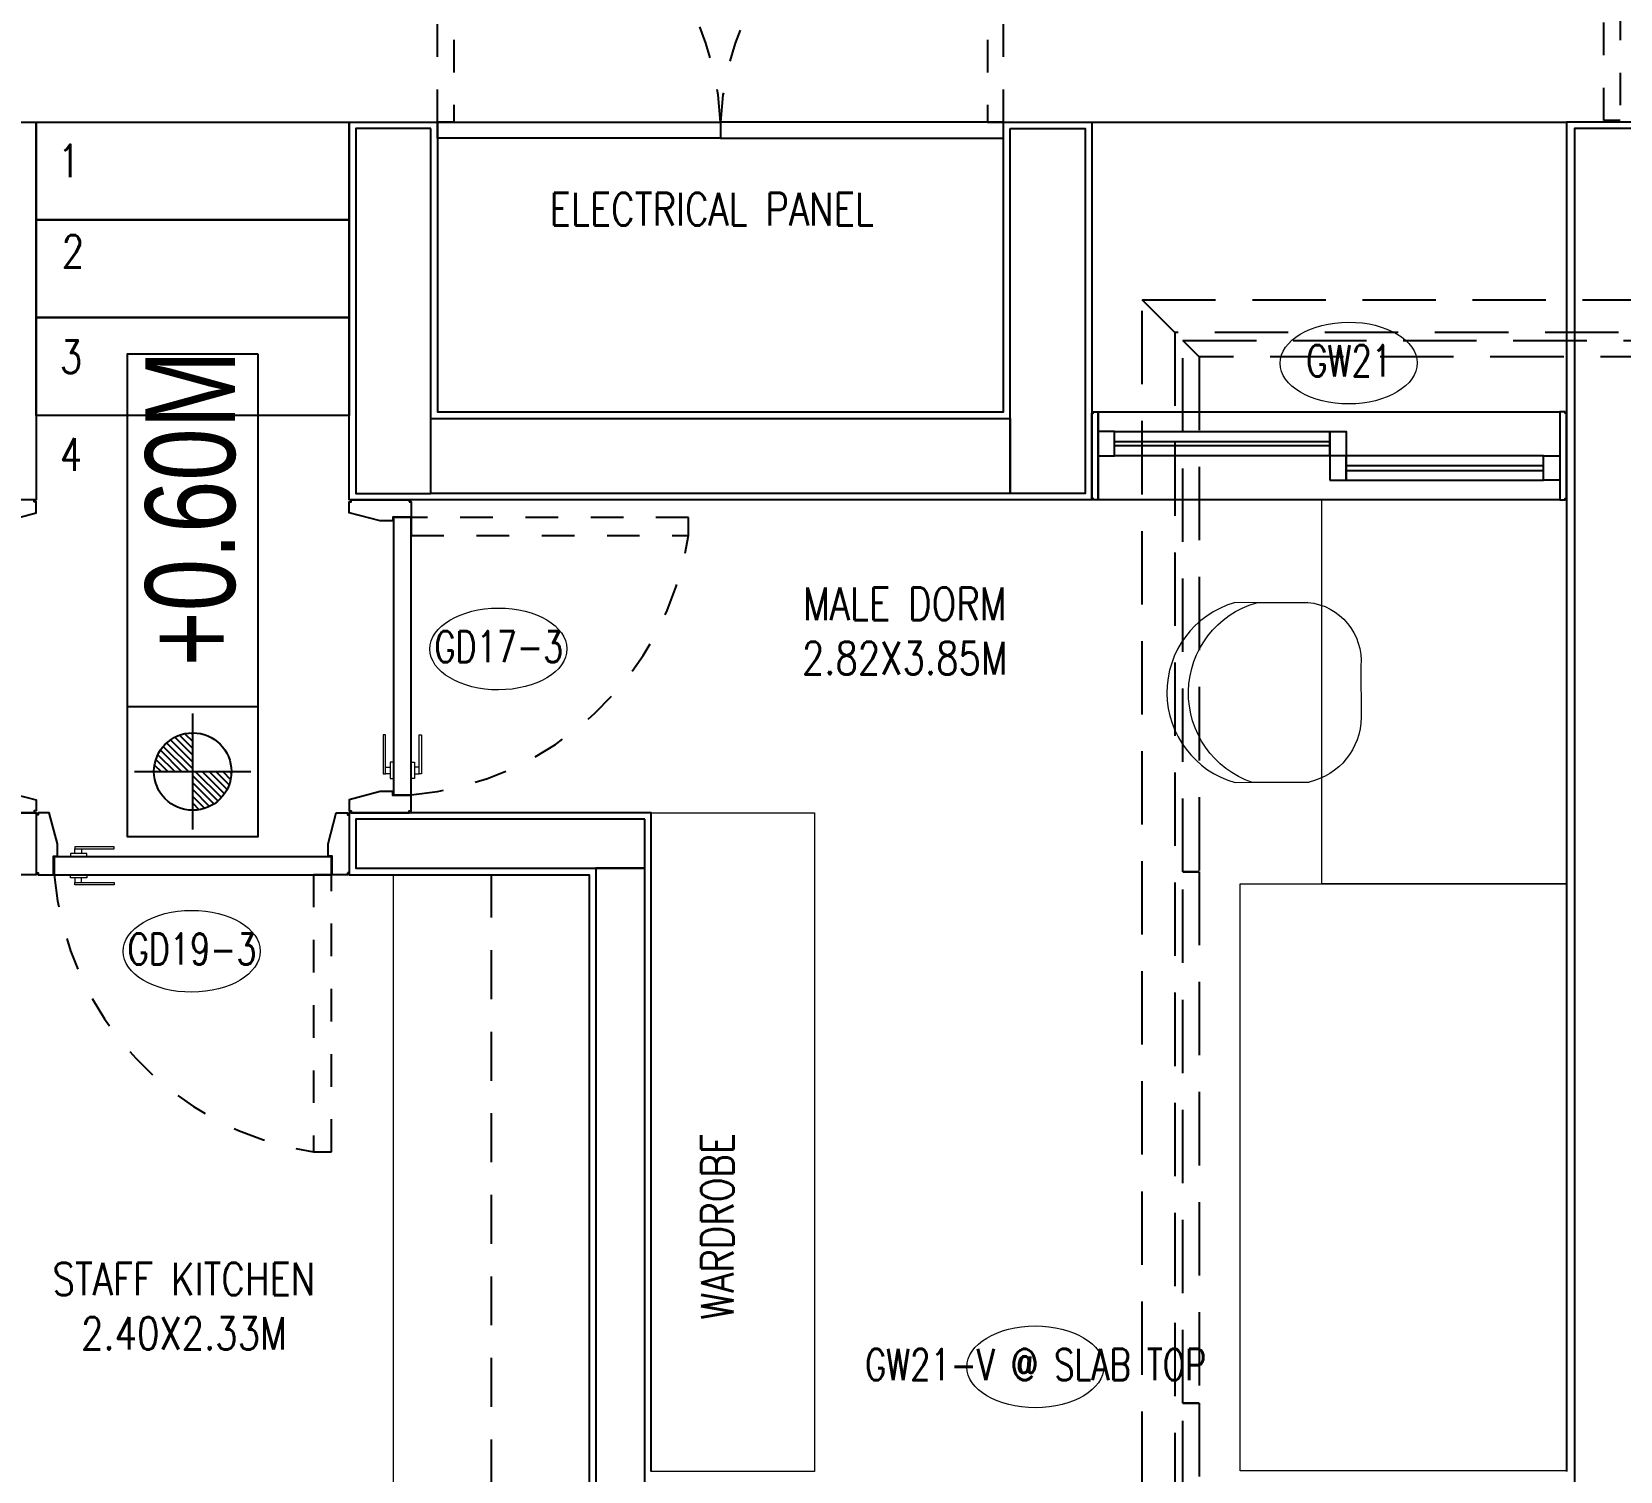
# Model space of a CAD drawing. Header units: metres. Extents: x 42 to 199, y -121 to 268.
# Drawn here: x 81.992 to 86.861, y -56.591 to -52.176 of the extents above; entities that cross this region are included whole.
import ezdxf
from ezdxf.enums import TextEntityAlignment as Align

# ---------------------------------------------------------------- set-up
doc = ezdxf.new("R2010")
doc.units = ezdxf.units.M
doc.header["$LTSCALE"] = 0.3
doc.linetypes.add('HIDDEN', pattern=[0.375, 0.25, -0.125])
doc.layers.get('0').update_dxf_attribs({"color": 8})
for name, color, linetype in [('A-Anno-Symb 1', 8, 'Continuous'), ('A-DWV', 8, 'Continuous'), ('A-ELEVATION 3', 8, 'Continuous'), ('A-Glass', 8, 'Continuous'), ('A-Hidden-Above', 8, 'HIDDEN'), ('A-TEXT ARCHITECURAL', 8, 'Continuous'), ('A-Wall-Full', 8, 'Continuous'), ('A-Wall-Plst', 8, 'Continuous')]:
    doc.layers.add(name, color=color, linetype=linetype)
for name, color, linetype, lineweight in [('A-DOOR TAGS', 8, 'Continuous', 9), ('A-Furniture', 8, 'Continuous', 0), ('DA HOUSE ARCH LAYOUT', 8, 'Continuous', 9), ('ELEVATION 3', 8, 'Continuous', 13)]:
    doc.layers.add(name, color=color, linetype=linetype, lineweight=lineweight)
doc.styles.add('ROMANS', font='romans.shx', dxfattribs={"width": 0.8, "height": 0.5})
doc.styles.add('RomanS-Narrow', font='romans.shx', dxfattribs={"width": 0.75})
doc.styles.get("Standard").update_dxf_attribs({"font": 'arial.ttf'})

# ---------------------------------------------------------------- blocks, each defined once
blk = doc.blocks.new('Lvl')
h = blk.add_hatch()
h.set_pattern_fill('ANSI31', color=256, scale=0.1, style=0)
h.set_pattern_definition([(45, (380.198235, 215.844595), (-0.00883883476, 0.00883883476), [])])
h.paths.add_polyline_path([(0, 0.1), (0, 0), (0.1, 0, 0.414214)])
h.paths.add_polyline_path([(0, 0), (-0.1, 0, 0.414214), (0, -0.1)])
for p, q in [((0, 0.15), (0, -0.15)), ((-0.15, 0), (0.15, 0))]:
    blk.add_line(p, q)
blk.add_circle((0, 0), 0.1)
blk = doc.blocks.new('Level legend')
at = {"color": 8}
blk.add_line((0.5127, 0.414), (0.5127, 0.0295), dxfattribs=at)
blk.add_lwpolyline([(1.5525, 0.0295), (0.1282, 0.0295), (0.1282, 0.414), (1.5525, 0.414)], close=True, dxfattribs=at)
at = {"color": 1, "xscale": 1.141501531389003, "yscale": 1.141501531389003, "zscale": 1.141501531389003}
blk.add_blockref('Lvl', (0.3205, 0.2217), dxfattribs=at)
blk.add_attdef('+48.00', text='', height=0.2667).set_placement((1.0699, 0.2347), align=Align.MIDDLE_CENTER)
blk = doc.blocks.new('FK_R_BLR_FINAL FLOOR PLANS_24.09.2020$0$Door Legend-flat-46')
at = {"color": 8, "linetype": 'ByBlock'}
blk.add_ellipse((-0.0021, 0.106), major_axis=(0.21, 0.0004), ratio=0.597277, start_param=-3.141592653589793, end_param=3.141592653589793, dxfattribs=at)
blk = doc.blocks.new('*U144')
at = {"color": 8}
for points in [[(3.1608, -0.025), (3.2108, -0.025), (3.2108, 0.05), (3.1608, 0.05)], [(3.2108, 0.05), (3.2108, -0.025), (3.8708, -0.025), (3.8708, 0.05)], [(3.9208, -0.025), (3.8708, -0.025), (3.8708, 0.05), (3.9208, 0.05)]]:
    blk.add_lwpolyline(points, close=True, dxfattribs=at)
at = {"layer": 'A-Glass', "color": 8}
blk.add_lwpolyline([(3.2108, 0.0195), (3.2108, 0.0055), (3.8708, 0.0055), (3.8708, 0.0195)], close=True, dxfattribs=at)
blk = doc.blocks.new('*U122')
at = {"color": 8}
for points in [[(3.2108, -0.025), (3.2608, -0.025), (3.2608, 0.05), (3.2108, 0.05)], [(3.2608, 0.05), (3.2608, -0.025), (3.8658, -0.025), (3.8658, 0.05)], [(3.9158, -0.025), (3.8658, -0.025), (3.8658, 0.05), (3.9158, 0.05)]]:
    blk.add_lwpolyline(points, close=True, dxfattribs=at)
at = {"layer": 'A-Glass', "color": 8}
blk.add_lwpolyline([(3.2608, 0.0195), (3.2608, 0.0055), (3.8658, 0.0055), (3.8658, 0.0195)], close=True, dxfattribs=at)
blk = doc.blocks.new('zw$4B53')
at = {"color": 8}
blk.add_lwpolyline([(0.4203, -0.0011), (0.4203, -0.0011), (0.4116, 0.2396, 0.413054), (0.1029, 0.4735), (-0.1369, 0.4648, 0.347123), (-0.4279, 0.2091), (-0.4183, -0.0554, 0.733409)], format="xyb", close=True, dxfattribs=at)
blk.add_lwpolyline([(0.4116, 0.2396), (0.4241, -0.1052, -0.753413), (-0.4154, -0.1357), (-0.4279, 0.2091)], format="xyb", dxfattribs=at)
blk = doc.blocks.new('HANDLE DOOR')
for points in [[(-51948.5, 3519.8), (-51828.5, 3519.8), (-51828.5, 3526.5), (-51948.5, 3526.5)], [(-51814.5, 3550.6), (-51864.5, 3550.6), (-51864.5, 3540.6), (-51814.5, 3540.6)], [(-51828.5, 3526.5), (-51849, 3526.5), (-51849, 3540.6), (-51828.5, 3540.6)]]:
    blk.add_lwpolyline(points, close=True)
blk = doc.blocks.new('SCREEN')
at = {"layer": 'A-Hidden-Above', "color": 8, "ltscale": 3}
for points in [[(185.4461, -181.6803), (185.3461, -181.7699), (185.3461, -152.8231), (185.446, -152.9231)], [(209.756, -152.8231), (209.756, -152.9231), (185.446, -152.9231), (185.3461, -152.8231)], [(186.9755, -152.9981), (185.521, -152.9982), (185.471, -152.9482), (186.9755, -152.9481)], [(185.521, -152.9982), (185.521, -154.5777), (185.471, -154.5777), (185.471, -152.9482)], [(185.471, -156.2071), (185.471, -154.5777), (185.521, -154.5777), (185.521, -156.2071)], [(185.471, -157.8366), (185.471, -156.2071), (185.521, -156.2071), (185.521, -157.8366)]]:
    blk.add_lwpolyline(points, close=True, dxfattribs=at)
blk.add_lwpolyline([(209.756, -153.523), (209.756, -152.9231), (185.446, -152.9231), (185.446, -172.9831), (193.436, -172.9831), (193.436, -168.9831)], dxfattribs=at)
blk = doc.blocks.new('DA HOUSE ARCH LAYOUT')
at = {"layer": 'A-DWV', "color": 8, "linetype": 'Continuous'}
for points in [[(-13.9106, 8.175), (-13.0427, 8.175), (-13.0427, 8.125), (-13.9106, 8.125)], [(-12.1748, 8.175), (-13.0427, 8.175), (-13.0427, 8.125), (-12.1748, 8.125)], [(-15.3306, 6.9632), (-15.2736, 6.9632), (-15.2736, 6.9512), (-15.2356, 6.9512), (-15.1406, 6.9762), (-15.1406, 7.0102), (-15.1466, 7.0102), (-15.1466, 7.0162), (-15.3246, 7.0162), (-15.3246, 7.0102), (-15.3306, 7.0102)], [(-13.9966, 7.0107), (-13.9906, 7.0107), (-13.9906, 6.9637), (-14.0476, 6.9637), (-14.0476, 6.9517), (-14.0856, 6.9517), (-14.1806, 6.9767), (-14.1806, 7.0107), (-14.1746, 7.0107), (-14.1746, 7.0167), (-13.9966, 7.0167)], [(-14.0456, 6.9617), (-14.0456, 6.1117), (-13.9906, 6.1117), (-13.9906, 6.9617)], [(-15.3246, 6.0622), (-15.3306, 6.0622), (-15.3306, 6.1092), (-15.2736, 6.1092), (-15.2736, 6.1212), (-15.2356, 6.1212), (-15.1406, 6.0962), (-15.1406, 6.0622), (-15.1466, 6.0622), (-15.1466, 6.0562), (-15.3246, 6.0562)], [(-13.9906, 6.1097), (-14.0476, 6.1097), (-14.0476, 6.1217), (-14.0856, 6.1217), (-14.1806, 6.0967), (-14.1806, 6.0627), (-14.1746, 6.0627), (-14.1746, 6.0567), (-13.9966, 6.0567), (-13.9966, 6.0627), (-13.9906, 6.0627)], [(-15.0876, 5.8667), (-15.0876, 5.9237), (-15.0756, 5.9237), (-15.0756, 5.9617), (-15.1006, 6.0567), (-15.1346, 6.0567), (-15.1346, 6.0507), (-15.1406, 6.0507), (-15.1406, 5.8727), (-15.1346, 5.8727), (-15.1346, 5.8667)], [(-14.1866, 5.8727), (-14.1866, 5.8667), (-14.2336, 5.8667), (-14.2336, 5.9237), (-14.2456, 5.9237), (-14.2456, 5.9617), (-14.2206, 6.0567), (-14.1866, 6.0567), (-14.1866, 6.0507), (-14.1806, 6.0507), (-14.1806, 5.8727)], [(-14.2356, 5.9217), (-15.0856, 5.9217), (-15.0856, 5.8667), (-14.2356, 5.8667)]]:
    blk.add_lwpolyline(points, close=True, dxfattribs=at)
at = {"layer": 'A-ELEVATION 3', "color": 8}
blk.add_line((-11.9048, 8.175), (-10.4497, 8.175), dxfattribs=at)
for points in [[(-15.1406, 8.175), (-14.1806, 8.175), (-14.1806, 7.875), (-15.1406, 7.875)], [(-15.1406, 7.875), (-14.1806, 7.875), (-14.1806, 7.575), (-15.1406, 7.575)], [(-15.1406, 7.575), (-14.1806, 7.575), (-14.1806, 7.275), (-15.1406, 7.275)], [(-11.8848, 7.2862), (-10.4697, 7.2862), (-10.4697, 7.0162), (-11.8848, 7.0162)]]:
    blk.add_lwpolyline(points, close=True, dxfattribs=at)
for points in [[(-11.9008, 7.2862), (-11.8848, 7.2862), (-11.8848, 7.0162), (-11.9008, 7.0162), (-11.9008, 7.0202), (-11.9048, 7.0202), (-11.9048, 7.2822), (-11.9008, 7.2822), (-11.9008, 7.2862)], [(-10.4537, 7.2862), (-10.4697, 7.2862), (-10.4697, 7.0162), (-10.4537, 7.0162), (-10.4537, 7.0202), (-10.4497, 7.0202), (-10.4497, 7.2822), (-10.4537, 7.2822), (-10.4537, 7.2862)]]:
    blk.add_lwpolyline(points, dxfattribs=at)
at = {"layer": 'A-Furniture', "color": 8}
for points in [[(-10.4498, 7.0162), (-10.4498, 5.8385), (-11.1998, 5.8385), (-11.1998, 7.0162)], [(-13.4449, 2.985), (-14.0449, 2.985), (-14.0449, 5.8667), (-13.4449, 5.8667)], [(-11.4501, 4.0385), (-11.4501, 5.8385), (-10.4501, 5.8385), (-10.4501, 4.0385)]]:
    blk.add_lwpolyline(points, close=True, dxfattribs=at)
at = {"layer": 'A-Hidden-Above', "color": 8}
for points in [[(-10.3348, 9.5262), (-10.2848, 9.5262), (-10.2848, 8.18), (-10.3348, 8.18)], [(-13.9106, 8.175), (-13.9106, 9.0272), (-13.8606, 9.0272), (-13.8606, 8.175)], [(-12.1748, 8.175), (-12.1748, 9.0272), (-12.2248, 9.0272), (-12.2248, 8.175)], [(-14.2906, 5.8667), (-14.2906, 5.0167), (-14.2356, 5.0167), (-14.2356, 5.8667)]]:
    blk.add_lwpolyline(points, close=True, dxfattribs=at)
at = {"layer": 'A-Hidden-Above', "color": 8, "ltscale": 2}
blk.add_lwpolyline([(-13.7449, 5.8667), (-13.4449, 5.8667), (-13.4449, 2.985), (-13.7449, 2.985)], close=True, dxfattribs=at)
at = {"layer": 'A-Hidden-Above', "color": 8}
for centre, radius, start, end in [((-13.9375, 8.1348), 0.8957, 2.5743, 85.0775), ((-12.1479, 8.1348), 0.8957, 94.9225, 177.4257), ((-14.1483, 5.9465), 0.9407, 184.8704, 261.2998)]:
    blk.add_arc(centre, radius, start, end, dxfattribs=at)
at = {"layer": 'A-Wall-Full', "color": 8, "ltscale": 0.25}
blk.add_lwpolyline([(-13.9306, 8.155), (-14.1606, 8.155), (-14.1606, 7.0362), (-13.9306, 7.0362)], close=True, dxfattribs=at)
at = {"layer": 'A-Wall-Full', "color": 8}
for points in [[(-12.1548, 8.155), (-11.9248, 8.155), (-11.9248, 7.0362), (-12.1548, 7.0362)], [(-10.425, -3.745), (-10.625, -3.745), (-10.625, -3.975), (-4.285, -3.975), (-4.285, -3.745), (-10.195, -3.745), (-10.1949, 2.235), (-8.7949, 2.235), (-8.7949, 2.4662), (-10.1949, 2.4662), (-10.1949, 6.075), (-8.7949, 6.075), (-8.7949, 6.305), (-10.1948, 6.305), (-10.1948, 8.155), (-10.4247, 8.155)], [(-13.9306, 7.2662), (-12.1548, 7.2662), (-12.1548, 7.0362), (-13.9306, 7.0362)], [(-13.2749, 6.0367), (-14.1606, 6.0367), (-14.1606, 5.8867), (-13.2749, 5.8867)], [(-13.4249, 2.4662), (-13.2749, 2.4662), (-13.2749, 5.8867), (-13.4249, 5.8867)]]:
    blk.add_lwpolyline(points, close=True, dxfattribs=at)
at = {"layer": 'A-Wall-Plst', "color": 8}
blk.add_lwpolyline([(-16.1396, 6.0567), (-15.1406, 6.0567), (-15.1406, 5.8667), (-15.9496, 5.8667)], dxfattribs=at)
for points in [[(-15.4106, 8.175), (-15.1406, 8.175), (-15.1406, 7.0162), (-15.4106, 7.0162)], [(-14.1806, 7.0162), (-14.1806, 8.175), (-13.9106, 8.175), (-13.9106, 7.2862), (-12.1748, 7.2862), (-12.1748, 8.175), (-11.9048, 8.175), (-11.9048, 7.0162)]]:
    blk.add_lwpolyline(points, close=True, dxfattribs=at)
at = {"layer": 'ELEVATION 3', "color": 8}
for points in [[(-15.1406, 7.0112), (-15.1456, 7.0112), (-15.1456, 7.0152), (-15.1406, 7.0152), (-15.1406, 7.0162), (-15.1466, 7.0162), (-15.1466, 7.0102), (-15.1406, 7.0102)], [(-14.1806, 7.0117), (-14.1756, 7.0117), (-14.1756, 7.0157), (-14.1806, 7.0157), (-14.1806, 7.0167), (-14.1746, 7.0167), (-14.1746, 7.0107), (-14.1806, 7.0107)], [(-13.9906, 7.0117), (-13.9956, 7.0117), (-13.9956, 7.0157), (-13.9906, 7.0157), (-13.9906, 7.0167), (-13.9966, 7.0167), (-13.9966, 7.0107), (-13.9906, 7.0107)], [(-15.1406, 6.0612), (-15.1456, 6.0612), (-15.1456, 6.0572), (-15.1406, 6.0572), (-15.1406, 6.0562), (-15.1466, 6.0562), (-15.1466, 6.0622), (-15.1406, 6.0622)], [(-15.1356, 6.0567), (-15.1356, 6.0517), (-15.1396, 6.0517), (-15.1396, 6.0567), (-15.1406, 6.0567), (-15.1406, 6.0507), (-15.1346, 6.0507), (-15.1346, 6.0567)], [(-14.1856, 6.0567), (-14.1856, 6.0517), (-14.1816, 6.0517), (-14.1816, 6.0567), (-14.1806, 6.0567), (-14.1806, 6.0507), (-14.1866, 6.0507), (-14.1866, 6.0567)], [(-14.1806, 6.0617), (-14.1756, 6.0617), (-14.1756, 6.0577), (-14.1806, 6.0577), (-14.1806, 6.0567), (-14.1746, 6.0567), (-14.1746, 6.0627), (-14.1806, 6.0627)], [(-13.9906, 6.0617), (-13.9956, 6.0617), (-13.9956, 6.0577), (-13.9906, 6.0577), (-13.9906, 6.0567), (-13.9966, 6.0567), (-13.9966, 6.0627), (-13.9906, 6.0627)], [(-15.1356, 5.8667), (-15.1356, 5.8717), (-15.1396, 5.8717), (-15.1396, 5.8667), (-15.1406, 5.8667), (-15.1406, 5.8727), (-15.1346, 5.8727), (-15.1346, 5.8667)], [(-14.1856, 5.8667), (-14.1856, 5.8717), (-14.1816, 5.8717), (-14.1816, 5.8667), (-14.1806, 5.8667), (-14.1806, 5.8727), (-14.1866, 5.8727), (-14.1866, 5.8667)]]:
    blk.add_lwpolyline(points, close=True, dxfattribs=at)
at = {"layer": 'A-Anno-Symb 1', "color": 8}
ref = blk.add_blockref('Level legend', (-14.43, 5.8496), dxfattribs=dict(at, xscale=1.040212785638243, yscale=1.040212785638243, zscale=1.040212785638243, rotation=90))
ref.add_attrib('+90', '+0.60M', dxfattribs={"layer": '0', "height": 0.275, "rotation": 90, "width": 0.75}).set_placement((-14.6685, 6.9909), align=Align.MIDDLE_CENTER)
at = {"layer": 'A-DOOR TAGS', "color": 8}
ref = blk.add_blockref('FK_R_BLR_FINAL FLOOR PLANS_24.09.2020$0$Door Legend-flat-46', (-11.1149, 7.3298), dxfattribs=at)
ref.add_attrib('D1', 'GW21', dxfattribs={"layer": '0', "height": 0.096, "style": 'RomanS-Narrow', "width": 0.75}).set_placement((-11.116, 7.4429, 0), align=Align.MIDDLE)
ref = blk.add_blockref('FK_R_BLR_FINAL FLOOR PLANS_24.09.2020$0$Door Legend-flat-46', (-13.7214, 6.453), dxfattribs=at)
ref.add_attrib('D1', 'GD17-3', dxfattribs={"layer": '0', "height": 0.096, "style": 'RomanS-Narrow', "width": 0.75}).set_placement((-13.7225, 6.5661, 0), align=Align.MIDDLE)
ref = blk.add_blockref('FK_R_BLR_FINAL FLOOR PLANS_24.09.2020$0$Door Legend-flat-46', (-14.6616, 5.5259), dxfattribs=at)
ref.add_attrib('D1', 'GD19-3', dxfattribs={"layer": '0', "height": 0.096, "style": 'RomanS-Narrow', "width": 0.75}).set_placement((-14.6626, 5.6389, 0), align=Align.MIDDLE)
ref = blk.add_blockref('FK_R_BLR_FINAL FLOOR PLANS_24.09.2020$0$Door Legend-flat-46', (-12.0758, 4.2514, 0), dxfattribs=at)
ref.add_attrib('D1', 'GW21-V @ SLAB TOP', dxfattribs={"layer": '0', "height": 0.096, "style": 'RomanS-Narrow', "width": 0.75}).set_placement((-12.0768, 4.3645), align=Align.MIDDLE)
at = {"layer": 'A-DWV', "color": 8, "xscale": -1, "rotation": 359.9999999999999}
blk.add_blockref('*U144', (-7.964, 7.1762), dxfattribs=at)
at = {"layer": 'A-DWV', "color": 8}
blk.add_blockref('*U122', (-14.3856, 7.1012), dxfattribs=at)
at = {"layer": 'A-Furniture', "color": 8, "xscale": -0.6562308774848057, "yscale": 0.6562308774848055, "zscale": 0.6562308774848055, "rotation": 272.4370034860716}
blk.add_blockref('zw$4B53', (-11.3876, 6.4254), dxfattribs=at)
at = {"layer": 'A-Hidden-Above', "color": 8, "ltscale": 0.25}
blk.add_blockref('SCREEN', (-197.0961, 160.4531), dxfattribs=at)
at = {"layer": 'ELEVATION 3', "color": 8}
for p, xscale, yscale, zscale, rotation in [((-17.5887, -45.6533), 0.0009999999999999992, 0.0009999999999999992, 0.0009999999999999992, 270.0082332470337), ((-10.4474, -45.6533), -0.0009999999999999992, 0.0009999999999999996, 0.0009999999999999996, 89.9917667529662), ((-66.8506, 9.4648), 0.0009999999999999992, 0.0009999999999999992, 0.0009999999999999992, 180.0082332470335), ((-66.8506, 2.3235), -0.0009999999999999992, 0.0009999999999999996, 0.0009999999999999996, 359.9917667529663)]:
    blk.add_blockref('HANDLE DOOR', p, dxfattribs=dict(at, xscale=xscale, yscale=yscale, zscale=zscale, rotation=rotation))
at = {"layer": 'A-TEXT ARCHITECURAL', "color": 8, "char_height": 0.1, "attachment_point": 1, "style": 'ROMANS'}
for s, insert, width in [('\\pxqc;1', (-16.0481, 8.106, 0.05), 2.017239), ('\\pxqc;ELECTRICAL PANEL', (-13.9484, 7.9576), 1.758125), ('\\pxqc;2', (-16.0363, 7.8284, 0.05), 2.017239), ('\\pxqc;3', (-16.0422, 7.5051, 0.05), 2.017239), ('\\pxqc;4', (-16.0422, 7.2051, 0.05), 2.017239), ('\\pxqc;MALE DORM\\P2.82X3.85M', (-13.4864, 6.7478), 2.017239), ('\\pxqc;STAFF KITCHEN\\P2.40X2.33M', (-15.696, 4.6769), 2.017239)]:
    blk.add_mtext(s, dxfattribs=dict(at, insert=insert, width=width))
at = {"layer": 'A-TEXT ARCHITECURAL', "color": 8, "insert": (-13.1025, 4.5024), "char_height": 0.1, "width": 2.437609, "attachment_point": 1, "rotation": 90, "style": 'ROMANS', "bg_fill": 2}
blk.add_mtext('WARDROBE', dxfattribs=at)
at = {"layer": 'A-Furniture', "color": 8}
blk.add_lwpolyline([(-12.7549, 4.0362), (-13.2549, 4.0362), (-13.2549, 6.0567), (-12.7549, 6.0567)], close=True, dxfattribs=at)
at = {"layer": 'A-Hidden-Above', "color": 8}
blk.add_lwpolyline([(-13.9906, 6.9067), (-13.1406, 6.9067), (-13.1406, 6.9617), (-13.9906, 6.9617)], close=True, dxfattribs=at)
blk.add_arc((-14.0704, 7.049), 0.9407, 274.8704, 351.2998, dxfattribs=at)
at = {"layer": 'A-Wall-Plst', "color": 8}
for points in [[(-10.1698, 8.175), (-10.4497, 8.175), (-10.4498, 4.0362)], [(-13.2549, 4.0362), (-13.2549, 6.0567), (-14.1806, 6.0567), (-14.1806, 5.8667), (-13.4449, 5.8667), (-13.4449, 2.985)]]:
    blk.add_lwpolyline(points, dxfattribs=at)

msp = doc.modelspace()

# ---------------------------------------------------------------- block references
at = {"layer": 'DA HOUSE ARCH LAYOUT'}
msp.add_blockref('DA HOUSE ARCH LAYOUT', (97.1462, -60.628), dxfattribs=at)

doc.saveas('drawing.dxf')
